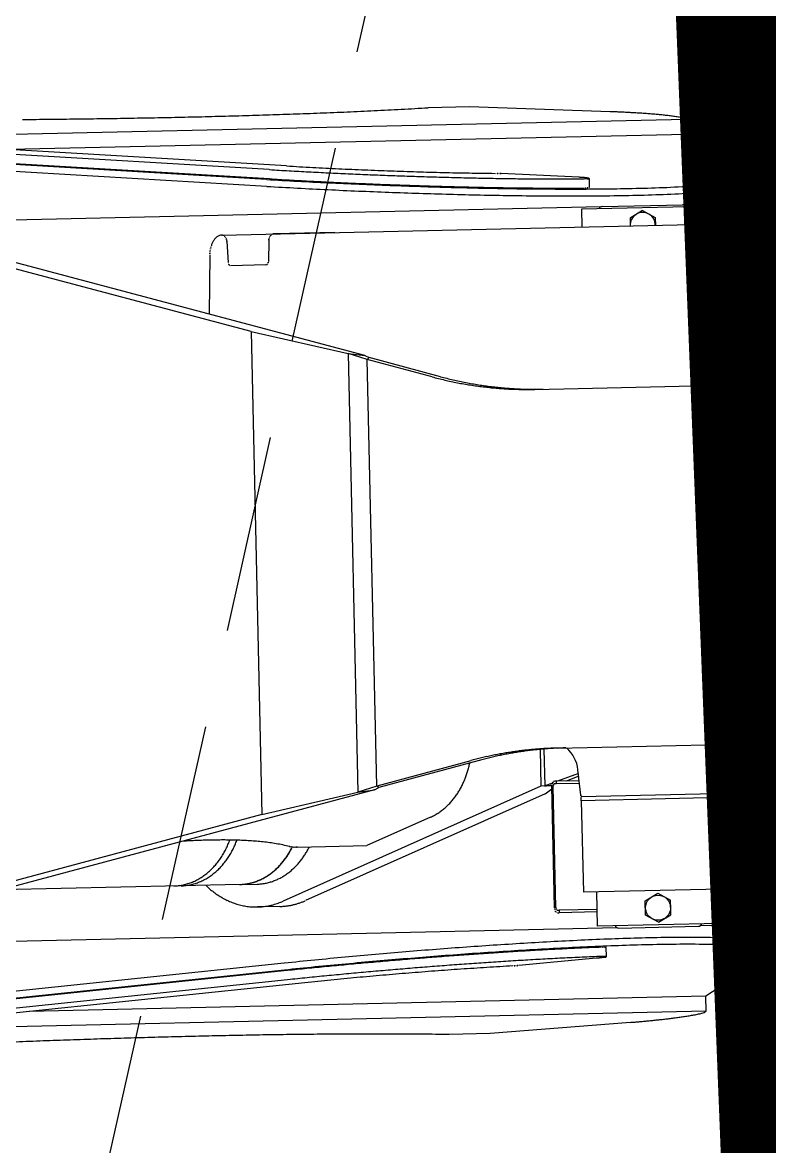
# Model space of a CAD drawing. Header units: metres. Extents: x 668617 to 675126, y 2286318 to 2293677.
# Drawn here: x 669897.825 to 669898.77, y 2287287.607 to 2287289.029 of the extents above; entities that cross this region are included whole.
import ezdxf

# ---------------------------------------------------------------- set-up
doc = ezdxf.new("R2010")
doc.units = ezdxf.units.M
doc.header["$MEASUREMENT"] = 0
doc.linetypes.add('DASHED2', pattern=[0.375, 0.25, -0.125])
doc.linetypes.add('HIDDEN', pattern=[0.375, 0.25, -0.125])
for name, color, linetype in [('0_LINEA_INDICADOR_SEÑAL', 253, 'Continuous'), ('0_PREDIO_OBRA', 1, 'Continuous'), ('0_VEH_CONSTRUCCION', 250, 'Continuous')]:
    doc.layers.add(name, color=color, linetype=linetype)

# ---------------------------------------------------------------- blocks, each defined once
blk = doc.blocks.new('excavadora planta')
at = {"color": 0}
for p, q in [((-4.67855, 0.6102), (-4.71481, 0.6102)), ((-4.55523, 0.60311), (-4.67855, 0.6102)), ((-4.48847, 0.59482), (-5.19687, 0.59482)), ((-4.48847, 0.59482), (-4.48932, 0.59535)), ((-4.48847, 0.59482), (-4.48847, 0.5817)), ((-4.85568, 0.55893), (-5.19214, 0.58642)), ((-4.84045, 0.56186), (-5.15746, 0.58776)), ((-4.85822, 0.55037), (-5.20245, 0.57849)), ((-4.85568, 0.55085), (-5.19214, 0.57834)), ((-4.48847, 0.5817), (-5.08331, 0.5817)), ((-4.43399, 0.54792), (-4.48847, 0.5817)), ((-4.85822, 0.54431), (-5.20245, 0.57244)), ((-4.58406, 0.54615), (-4.65218, 0.55095)), ((-4.57495, 0.54489), (-4.57495, 0.53682)), ((-4.43154, 0.54504), (-4.43154, 0.53898)), ((-4.43757, 0.50242), (-4.43757, 0.53509)), ((-4.56506, 0.51977), (-5.19467, 0.51977)), ((-4.58226, 0.518), (-4.58226, 0.50242)), ((-4.47514, 0.518), (-4.58226, 0.518)), ((-4.56389, 0.52001), (-4.49351, 0.52001)), ((-4.5287, 0.51569), (-4.53976, 0.50931)), ((-4.5287, 0.51569), (-4.51765, 0.50931)), ((-4.45623, 0.51977), (-4.49234, 0.51977)), ((-4.47514, 0.518), (-4.47514, 0.50242)), ((-4.45623, 0.50242), (-4.45623, 0.51977)), ((-4.53976, 0.50931), (-4.53976, 0.50242)), ((-4.51765, 0.50931), (-4.51765, 0.50242)), ((-4.8986, 0.50242), (-3.73747, 0.50242)), ((-4.89441, 0.49671), (-4.89364, 0.47815)), ((-4.85755, 0.49671), (-4.85832, 0.47815)), ((-4.79924, 0.50242), (-4.85277, 0.50242)), ((-4.87481, 0.417), (-5.13395, 0.49208)), ((-4.77551, 0.3939), (-5.11438, 0.49208)), ((-4.90959, 0.48528), (-4.91125, 0.43323)), ((-4.89259, 0.47581), (-4.89237, 0.47564)), ((-4.86071, 0.47529), (-4.89125, 0.47529)), ((-4.87481, 0.417), (-4.87481, -0.00739)), ((-4.87481, 0.417), (-4.79005, 0.39599)), ((-4.79005, 0.39599), (-4.77551, 0.3939)), ((-4.77333, 0.39027), (-4.79005, 0.39599)), ((-4.79005, 0.39598), (-4.79005, 0.0103)), ((-4.77551, 0.3939), (-4.77152, 0.39189)), ((-4.77333, 0.39027), (-4.77152, 0.39189)), ((-4.7167, 0.37372), (-4.77333, 0.39027)), ((-4.77333, 0.01543), (-4.77333, 0.39027)), ((-4.70936, 0.37372), (-4.77152, 0.39189)), ((-4.62665, 0.36074), (-3.31363, 0.36074)), ((-4.62922, 0.0444), (-4.62922, 0.01206)), ((-4.62578, 0.04463), (-4.62578, 0.01222)), ((-4.61388, 0.04522), (-3.31363, 0.04522)), ((-4.43757, 0.04522), (-4.43757, 0.01613)), ((-4.6904, 0.03587), (-4.77333, 0.01543)), ((-4.68306, 0.03587), (-4.77152, 0.01407)), ((-4.59608, 0.02257), (-4.61457, 0.01613)), ((-4.59585, 0.02), (-4.60697, 0.01613)), ((-4.5944, 0.00342), (-4.59636, 0.02574)), ((-4.46105, 0.02574), (-4.46299, 0.00357)), ((-4.77551, 0.01206), (-5.1806, -0.08678)), ((-4.87481, -0.00739), (-4.79005, 0.0103)), ((-4.62922, 0.01206), (-4.85787, -0.0838)), ((-4.77333, 0.01543), (-4.79005, 0.0103)), ((-4.79005, 0.0103), (-4.77551, 0.01206)), ((-4.77551, 0.01206), (-4.77152, 0.01407)), ((-4.77152, 0.01407), (-4.77333, 0.01543)), ((-4.61961, 0.01206), (-4.62922, 0.01206)), ((-4.619, 0.01458), (-4.62578, 0.01222)), ((-4.62578, 0.01191), (-4.61948, 0.01305)), ((-4.62501, 0.01205), (-4.62578, 0.01222)), ((-4.61961, -0.09491), (-4.61961, 0.01151)), ((-4.6184, -0.09491), (-4.6184, 0.01151)), ((-4.61576, 0.01613), (-4.61718, 0.01613)), ((-4.61576, 0.01382), (-4.61718, 0.01382)), ((-4.61577, 0.01613), (-4.61577, 0.01372)), ((-4.59551, 0.01613), (-4.61576, 0.01613)), ((-4.59531, 0.01382), (-4.61576, 0.01382)), ((-4.18372, 0.01382), (-4.46209, 0.01382)), ((-4.1822, 0.01613), (-4.46189, 0.01613)), ((-4.6256, 0.00537), (-4.8383, -0.0838)), ((-4.6256, 0.00537), (-4.61961, 0.00944)), ((-4.46339, 0.00201), (-4.59402, 0.00201)), ((-4.59402, -0.00151), (-4.59402, 0.00201)), ((-4.46339, -0.00151), (-4.46339, 0.00201)), ((-4.87481, -0.00739), (-5.20017, -0.08678)), ((-4.44601, -0.00151), (-4.59402, -0.00151)), ((-4.59402, -0.00151), (-4.59402, -0.08189)), ((-4.44601, -0.00151), (-4.44601, -0.08189)), ((-4.19157, -0.00666), (-4.44601, -0.00666)), ((-4.72682, -0.01297), (-4.78343, -0.03671)), ((-4.84387, -0.03671), (-4.7834, -0.03671)), ((-4.89549, -0.06833), (-5.10499, -0.06833)), ((-4.89597, -0.06833), (-4.88052, -0.06833)), ((-4.44601, -0.07674), (-4.19157, -0.07674)), ((-4.86095, -0.08843), (-4.88052, -0.08843)), ((-4.44601, -0.08189), (-4.59402, -0.08189)), ((-4.58226, -0.11204), (-4.58226, -0.08189)), ((-4.53976, -0.09059), (-4.5287, -0.0842)), ((-4.5287, -0.0842), (-4.51765, -0.09059)), ((-4.47514, -0.11204), (-4.47514, -0.08189)), ((-4.45623, -0.08189), (-4.45623, -0.09722)), ((-4.61764, -0.09705), (-4.61748, -0.09715)), ((-4.61718, -0.09722), (-4.61576, -0.09722)), ((-4.61576, -0.09722), (-4.61576, -0.09953)), ((-4.58226, -0.09722), (-4.61576, -0.09722)), ((-4.53976, -0.10335), (-4.53976, -0.09059)), ((-4.51765, -0.10335), (-4.51765, -0.09059)), ((-4.1837, -0.09722), (-4.47514, -0.09722)), ((-4.61718, -0.09953), (-4.61576, -0.09953)), ((-4.58226, -0.09953), (-4.61576, -0.09953)), ((-4.5287, -0.10973), (-4.53976, -0.10335)), ((-4.5287, -0.10973), (-4.51765, -0.10335)), ((-4.1822, -0.09953), (-4.47514, -0.09953)), ((-4.45623, -0.09953), (-4.45623, -0.11381)), ((-4.43757, -0.09953), (-4.43757, -0.12914)), ((-4.56506, -0.11381), (-5.19467, -0.11381)), ((-4.47514, -0.11204), (-4.58226, -0.11204)), ((-4.56389, -0.11405), (-4.49351, -0.11405)), ((-4.45623, -0.11381), (-4.49234, -0.11381)), ((-4.57495, -0.13894), (-4.57495, -0.13086)), ((-4.85822, -0.13835), (-5.20245, -0.16648)), ((-4.85822, -0.14441), (-5.20245, -0.17253)), ((-4.85568, -0.1449), (-5.19214, -0.17239)), ((-4.58406, -0.14019), (-4.65218, -0.145)), ((-4.43399, -0.14197), (-4.48847, -0.17574)), ((-4.85568, -0.15297), (-5.19214, -0.18046)), ((-4.84045, -0.1559), (-5.15746, -0.1818)), ((-4.48847, -0.17574), (-5.08331, -0.17574)), ((-4.48847, -0.18886), (-4.48847, -0.17574)), ((-4.48847, -0.18886), (-5.19687, -0.18886)), ((-4.55523, -0.19716), (-4.67855, -0.20424)), ((-4.48847, -0.18886), (-4.48932, -0.18939)), ((-4.67855, -0.20424), (-4.71481, -0.20424))]:
    blk.add_line(p, q, dxfattribs=at)
blk.add_circle((-4.5287, -0.09697), 0.01105, dxfattribs=at)
for centre, radius, start, end in [((-4.90813, 11.97443), 11.36774, 269.176359, 269.296222), ((-4.91451, 11.45263), 10.84589, 269.296054, 269.421646), ((-4.91972, 10.93494), 10.32818, 269.421552, 269.553561), ((-4.9238, 10.40675), 9.79997, 269.553342, 269.692457), ((-4.92671, 9.87143), 9.26464, 269.69267, 269.839805), ((-4.92815, 9.33952), 8.73273, 269.839553, 269.995627), ((-4.92816, 8.80776), 8.20098, 269.995355, 270.161512), ((-4.92665, 8.27645), 7.66966, 270.161453, 270.33907), ((-4.92351, 7.74773), 7.14094, 270.339006, 270.529915), ((-4.91859, 7.22259), 6.61577, 270.529349, 270.735385), ((-4.91185, 6.69324), 6.08638, 270.735859, 270.959771), ((-4.90298, 6.16785), 5.56092, 270.95913, 271.20413), ((-4.89218, 5.65396), 5.04691, 271.20405, 271.47403), ((-4.87907, 5.14666), 4.53944, 271.47335, 271.77358), ((-4.86354, 4.64602), 4.03856, 271.77324, 272.1106), ((-4.60682, -0.29451), 0.89911, 86.4453, 86.71116), ((-4.60719, -0.30074), 0.90534, 86.18394, 86.44681), ((-4.60683, -0.29494), 0.89953, 85.91796, 86.18221), ((-4.60545, -0.27573), 0.88028, 85.64856, 85.91876), ((-4.60307, -0.24496), 0.84941, 85.37029, 85.65058), ((-4.59962, -0.20198), 0.8063, 85.0725, 85.36815), ((-4.5949, -0.14753), 0.75164, 84.75707, 85.07472), ((-4.58895, -0.08248), 0.68632, 84.40714, 84.75573), ((-4.58162, -0.00807), 0.61155, 84.01986, 84.41061), ((-4.57307, 0.07365), 0.52938, 83.56844, 84.01856), ((-4.56313, 0.16151), 0.44097, 83.03281, 83.57323), ((-4.55193, 0.25301), 0.34878, 82.35227, 83.03569), ((-4.53948, 0.34542), 0.25554, 81.42881, 82.36204), ((-4.52591, 0.43493), 0.165, 80.0085, 81.45531), ((-4.51144, 0.5162), 0.08246, 77.2204, 80.11666), ((-4.49619, 0.58101), 0.01588, 64.10509, 79.1472), ((-4.48061, 5.15008), 4.60645, 265.33096, 265.54616), ((-4.53475, 4.30387), 3.75448, 265.33068, 265.50555), ((-4.46902, 5.29879), 4.75561, 265.54605, 265.75437), ((-4.52697, 4.403), 3.85391, 265.50574, 265.67603), ((-4.4609, 5.40868), 4.86579, 265.75485, 265.95836), ((-4.52064, 4.48623), 3.93739, 265.67551, 265.84212), ((-4.51593, 4.55104), 4.00237, 265.84213, 266.00599), ((-4.45596, 5.47798), 4.93528, 265.95785, 266.15861), ((-4.5133, 4.58966), 4.04108, 266.00696, 266.16922), ((-4.45389, 5.5092), 4.96656, 266.15885, 266.35847), ((-4.51198, 4.60771), 4.05918, 266.16772, 266.32929), ((-4.51228, 4.60373), 4.05518, 266.32987, 266.4919), ((-4.51382, 4.57877), 4.03018, 266.49202, 266.65497), ((-4.51643, 4.53413), 3.98546, 266.65499, 266.81977), ((-4.52005, 4.46874), 3.91997, 266.81957, 266.98711), ((-4.5247, 4.37973), 3.83084, 266.9866, 267.15803), ((-4.53015, 4.27034), 3.72132, 267.15829, 267.33476), ((-4.53621, 4.13986), 3.59069, 267.33456, 267.51745), ((-4.46852, 5.32155), 4.78708, 265.33212, 265.65572), ((-4.46851, 5.316), 4.78758, 265.33255, 265.65317), ((-4.48065, 5.14201), 4.60645, 265.33145, 265.54666), ((-4.46902, 5.29072), 4.75561, 265.54605, 265.75437), ((-4.45323, 5.52217), 4.98828, 265.65509, 265.96587), ((-4.4609, 5.4006), 4.86579, 265.75485, 265.95836), ((-4.44556, 5.63087), 5.09724, 265.96588, 266.27), ((-4.45596, 5.46991), 4.93528, 265.95785, 266.15861), ((-4.45389, 5.50112), 4.96656, 266.15885, 266.35847), ((-4.44476, 5.64199), 5.1084, 266.26918, 266.57262), ((-4.45449, 5.49929), 4.95663, 266.35821, 266.55828), ((-4.45449, 5.49122), 4.95663, 266.35821, 266.55828), ((-4.45752, 5.44892), 4.90618, 266.55819, 266.76033), ((-4.45752, 5.44085), 4.90618, 266.55819, 266.76033), ((-4.46278, 5.35625), 4.81335, 266.7606, 266.96664), ((-4.46963, 5.22619), 4.68312, 266.96608, 267.17785), ((-4.47783, 5.06002), 4.51674, 267.17789, 267.39745), ((-4.54253, 3.99328), 3.44397, 267.51696, 267.70764), ((-4.48699, 4.85757), 4.31408, 267.39699, 267.62686), ((-4.54919, 3.82704), 3.2776, 267.70775, 267.90829), ((-4.55576, 3.64722), 3.09766, 267.90816, 268.12016), ((-4.49692, 4.61805), 4.07436, 267.6269, 267.87029), ((-5.20738, -15.65939), 16.21995, 88.055686, 88.056832), ((-5.25981, -15.77999), 16.34232, 87.885176, 87.886322), ((-5.31224, -15.88551), 16.44978, 87.715112, 87.716258), ((-5.34959, -15.96842), 16.53415, 87.596088, 87.597234), ((-5.40202, -16.03626), 16.6042, 87.424024, 87.42517), ((-5.43936, -16.06642), 16.63605, 87.299042, 87.300188), ((-5.48425, -16.08905), 16.66082, 87.147376, 87.148522), ((-5.51406, -16.08153), 16.65482, 87.042509, 87.043655), ((-5.55895, -16.05894), 16.63464, 86.882952, 86.884098), ((-5.5963, -16.02127), 16.59911, 86.746006, 86.747152), ((-5.61858, -15.961), 16.54022, 86.655961, 86.657107), ((-5.66346, -15.87812), 16.46017, 86.482002, 86.483148), ((-5.58902, -14.27668), 14.8572, 86.38823, 86.389606), ((-5.72307, -15.72744), 16.31358, 86.238172, 86.239318), ((-5.75289, -15.72746), 16.31558, 86.132539, 86.133684), ((-5.79025, -15.72748), 16.31817, 86.000533, 86.001679), ((-4.507, 4.34614), 3.80227, 267.86985, 268.13066), ((-4.51687, 4.04359), 3.49955, 268.13058, 268.41385), ((-4.52589, 3.71699), 3.17283, 268.41334, 268.72571), ((-4.53365, 3.36615), 2.8219, 268.72479, 269.07613), ((-5.76626, -15.55261), 16.14211, 85.797077, 85.800056), ((-5.86108, -15.57007), 16.16673, 85.463501, 85.466481), ((-5.96169, -15.59043), 16.19529, 85.111387, 85.114366), ((-6.07389, -15.62528), 16.23995, 84.724458, 84.727437), ((-6.19769, -15.66884), 16.29514, 84.302115, 84.305094), ((-6.35337, -15.7298), 16.37193, 83.778182, 83.781161), ((-4.72132, -14.30731), 14.85261, 89.448091, 89.451299), ((-6.70446, -17.1804), 17.85306, 83.159854, 83.162604), ((-4.52132, -14.03547), 14.58019, 90.220512, 90.223721), ((-6.98307, -17.31867), 18.02541, 82.330109, 82.332859), ((-4.25045, -13.22674), 13.77523, 91.356737, 91.360175), ((-4.58177, 0.5142), 0.03159, 80.33898, 81.86807), ((-4.57716, 0.56097), 0.01635, 271.95705, 274.83635), ((-4.57885, 0.53111), 0.01443, 77.13756, 80.50242), ((-4.57588, 0.54722), 0.00255, 272.10883, 290.49856), ((-4.57563, 0.54441), 0.000777, 33.78803, 90.54023), ((-4.44845, 0.55321), 0.0154, 253.24571, 339.90632), ((-4.45333, 5.51481), 4.98696, 265.65244, 265.96046), ((-4.44557, 5.62447), 5.0969, 265.96024, 266.26162), ((-4.44458, 5.6393), 5.11176, 266.2614, 266.56186), ((-4.44931, 5.55989), 5.03221, 266.56144, 266.86671), ((-4.4497, 5.5594), 5.02565, 266.57254, 266.88102), ((-4.46274, 5.34818), 4.81336, 266.76011, 266.96614), ((-4.45866, 5.38856), 4.86063, 266.86633, 267.18238), ((-4.45926, 5.38306), 4.84906, 266.88045, 267.20016), ((-4.46967, 5.21812), 4.68312, 266.96658, 267.17835), ((-4.47779, 5.05195), 4.51675, 267.17739, 267.39695), ((-4.47158, 5.12529), 4.59704, 267.18191, 267.51605), ((-4.47237, 5.11394), 4.57962, 267.19942, 267.53792), ((-4.48703, 4.8495), 4.31408, 267.39748, 267.62735), ((-4.48747, 4.76215), 4.22751, 267.53768, 267.90437), ((-4.49692, 4.60997), 4.07436, 267.6269, 267.87029), ((-4.507, 4.33807), 3.80227, 267.86985, 268.13066), ((-4.50319, 4.33038), 3.79545, 267.90315, 268.31155), ((-4.51687, 4.03552), 3.49955, 268.13058, 268.41385), ((-4.51784, 3.83017), 3.29502, 268.30991, 268.78019), ((-4.52589, 3.70892), 3.17283, 268.41334, 268.72571), ((-4.53365, 3.35808), 2.8219, 268.72479, 269.07613), ((-4.5295, 3.27715), 2.74188, 268.77765, 269.34281), ((-4.72943, -14.14986), 14.68717, 89.411536, 89.412453), ((-4.6915, -15.67596), 16.21289, 89.600042, 89.600959), ((-4.61588, -15.57234), 16.10892, 89.865517, 89.866433), ((-4.54968, -15.46872), 16.00527, 90.100711, 90.101628), ((-4.47406, -15.32741), 15.86428, 90.373796, 90.374713), ((-4.37961, -15.14842), 15.6862, 90.722153, 90.723069), ((-4.29457, -14.92233), 15.46145, 91.04688, 91.047797), ((-4.18128, -14.65855), 15.20025, 91.491097, 91.492014), ((-4.07742, -14.31941), 14.86435, 91.92442, 91.925337), ((-3.90761, -14.59259), 15.14393, 92.530895, 92.531812), ((-3.88287, -11.81545), 12.37146, 93.21217, 93.213316), ((-3.48321, -14.45126), 15.02763, 94.169605, 94.170522), ((-3.43775, -11.36323), 11.95413, 95.462019, 95.463165), ((-2.98533, -11.4461), 12.08779, 97.558662, 97.559808), ((-2.21639, -10.99388), 11.76937, 101.561192, 101.562338), ((-4.57518, 0.53697), 0.000273, 276.59526, 325.38482), ((-4.53608, 2.68622), 2.15091, 269.3377, 270.05825), ((-4.53515, 2.07972), 1.54441, 270.04652, 271.04965), ((-4.52373, 1.48796), 0.95254, 271.01492, 272.6414), ((-4.49776, 0.95436), 0.41831, 272.45656, 276.15869), ((-4.45612, 0.5789), 0.04689, 269.47568, 301.6119), ((-4.48644, 4.78133), 4.25276, 267.51526, 267.87645), ((-4.50204, 4.35859), 3.82974, 267.87528, 268.27635), ((-4.51665, 3.87086), 3.34179, 268.27527, 268.73478), ((-4.52857, 3.32565), 2.79644, 268.73229, 269.28141), ((-4.53569, 2.74343), 2.21418, 269.27654, 269.96982), ((-4.53572, 2.1427), 1.61345, 269.95996, 270.91152), ((-4.52581, 1.55291), 1.02358, 270.88204, 272.38156), ((-4.50223, 1.01363), 0.48378, 272.24485, 275.41791), ((-4.56389, 0.51699), 0.00301, 89.99971, 160.51517), ((-4.5287, 0.50292), 0.01105, 357.39447, 182.60553), ((-4.49351, 0.51699), 0.00301, 19.50957, 90.00031), ((-4.88761, 0.48619), 0.02174, 156.5302, 160.16039), ((-4.88947, 0.487), 0.01971, 152.49115, 156.53032), ((-4.89136, 0.48798), 0.01759, 147.99283, 152.50968), ((-4.89317, 0.48912), 0.01545, 142.87346, 147.99279), ((-4.89483, 0.49038), 0.01337, 137.02119, 142.88929), ((-4.89625, 0.49171), 0.01142, 130.09223, 137.03939), ((-4.89736, 0.49303), 0.00969, 121.94985, 130.09937), ((-4.8981, 0.49422), 0.00829, 112.49401, 121.95779), ((-4.89848, 0.49513), 0.0073, 101.71705, 112.47913), ((-4.89859, 0.49564), 0.00678, 90.0242, 101.66699), ((-4.89919, 0.49862), 0.0038, 83.22271, 90.77888), ((-4.89919, 0.49855), 0.00387, 75.44562, 83.23027), ((-4.89923, 0.49841), 0.00402, 67.74405, 75.41653), ((-4.89931, 0.49821), 0.00423, 60.80432, 67.75217), ((-4.89944, 0.49798), 0.0045, 54.25925, 60.79836), ((-4.89962, 0.49773), 0.0048, 48.15398, 54.27401), ((-4.89985, 0.49748), 0.00514, 42.42706, 48.14422), ((-4.90011, 0.49724), 0.0055, 37.06933, 42.4168), ((-4.9004, 0.49702), 0.00586, 32.07671, 37.0964), ((-4.90069, 0.49684), 0.0062, 27.3245, 32.06081), ((-4.90098, 0.49668), 0.00653, 22.84745, 27.34505), ((-4.90126, 0.49657), 0.00683, 18.54353, 22.84457), ((-4.9015, 0.49649), 0.00709, 14.39164, 18.53573), ((-4.9017, 0.49643), 0.0073, 10.36862, 14.39289), ((9.19005, 2.57836), 14.23742, 188.403097, 188.40516), ((-4.90196, 0.49639), 0.00756, 2.40269, 6.43705), ((-4.85, 0.49639), 0.00756, 173.68775, 177.62702), ((-4.85009, 0.4964), 0.00746, 169.65155, 173.68842), ((-4.85025, 0.49643), 0.0073, 165.50222, 169.65616), ((-4.85047, 0.49649), 0.00708, 161.21268, 165.50432), ((-4.85072, 0.49658), 0.00681, 156.76776, 161.21817), ((-4.851, 0.4967), 0.0065, 152.14942, 156.77967), ((-4.8513, 0.49685), 0.00617, 147.30822, 152.13823), ((-4.8516, 0.49705), 0.00581, 142.27458, 147.32106), ((-4.85188, 0.49726), 0.00546, 136.98678, 142.26188), ((-4.85213, 0.4975), 0.00511, 131.48816, 136.99597), ((-4.85234, 0.49774), 0.00479, 125.37438, 131.49097), ((-4.85252, 0.49799), 0.00448, 118.8639, 125.37004), ((-4.85265, 0.49822), 0.00422, 112.00848, 118.87711), ((-4.85272, 0.49841), 0.00402, 104.81827, 111.98638), ((-4.85276, 0.49854), 0.00388, 97.46287, 104.83064), ((-4.85277, 0.49861), 0.00381, 89.9898, 97.42899), ((-4.88014, 0.48434), 0.02946, 175.3419, 178.08074), ((-4.88071, 0.48439), 0.02889, 172.55807, 175.34411), ((-4.88159, 0.48451), 0.028, 169.71267, 172.55898), ((-4.88276, 0.48472), 0.02682, 166.74501, 169.71689), ((-4.88419, 0.48506), 0.02535, 163.5481, 166.74935), ((-4.88583, 0.48555), 0.02363, 160.15787, 163.55343), ((8.36275, 1.50295), 13.29594, 184.42055, 184.421696), ((8.64163, 2.51255), 13.68732, 188.548912, 188.550057), ((8.7698, 3.58997), 14.01337, 192.832374, 192.83352), ((11.24366, 5.48886), 16.89745, 197.252573, 197.253489), ((14.9648, 8.35241), 21.36283, 201.632163, 201.632851), ((14.2992, 9.85944), 21.36321, 206.052479, 206.053166), ((22.65207, 16.86798), 32.0534, 210.7556, 210.756058), ((21.16379, 19.16635), 32.06674, 215.650937, 215.651395), ((43.56564, 42.49104), 64.13644, 220.9261397, 220.9263689), ((39.23244, 47.01264), 64.1303, 226.5236033, 226.5238325), ((-39.71002, -59.70191), 69.52414, 59.9468617, 59.9470909), ((-18.00519, -30.9133), 34.01778, 67.326203, 67.326662), ((-10.6319, -20.9529), 22.18377, 75.003458, 75.004145), ((-6.93571, -15.6524), 16.25675, 82.77569, 82.776607), ((-4.84414, -14.10748), 14.58285, 90.184605, 90.185522), ((-3.86202, -14.92705), 15.43468, 93.708939, 93.709856), ((-2.45625, -11.74857), 12.45807, 101.125829, 101.126975), ((-1.5504, -9.4537), 10.46619, 108.434261, 108.435636), ((-0.58929, -8.57437), 10.00689, 115.26168, 115.263055), ((0.20223, -7.78295), 9.6864, 121.504601, 121.505976), ((1.18214, -7.41856), 9.94087, 127.426657, 127.428032), ((2.09925, -6.96622), 10.18853, 133.076016, 133.077391), ((1.82668, -5.44533), 8.93099, 138.468905, 138.470509), ((2.48357, -4.90682), 9.10441, 143.752645, 143.754249), ((3.04355, -4.33062), 9.24962, 148.686604, 148.688209), ((3.51739, -3.70595), 9.36233, 153.463612, 153.465216), ((3.89431, -3.04898), 9.43638, 158.058191, 158.059795), ((4.16356, -2.38123), 9.46403, 162.419654, 162.421258), ((5.88083, -2.05978), 11.0349, 166.706512, 166.707887), ((5.96253, -1.26821), 10.96084, 170.833829, 170.835204), ((5.95628, -0.50176), 10.8589, 174.822884, 174.824259), ((-4.62418, 0.69031), 0.32983, 253.71139, 254.7026), ((-4.62462, 0.68869), 0.32815, 254.70169, 255.69794), ((-4.61685, 0.6903), 0.32982, 253.71098, 254.70219), ((-4.62502, 0.68716), 0.32657, 255.6989, 256.69996), ((-4.61728, 0.6887), 0.32816, 254.70207, 255.69833), ((-4.62534, 0.68578), 0.32515, 256.69973, 257.70515), ((-4.61768, 0.68716), 0.32657, 255.6989, 256.69996), ((-4.62562, 0.68448), 0.32383, 257.70471, 258.71426), ((-4.618, 0.68578), 0.32515, 256.69973, 257.70515), ((-4.62586, 0.68326), 0.32258, 258.7138, 259.72724), ((-4.61828, 0.68448), 0.32383, 257.70471, 258.71426), ((-4.62608, 0.68212), 0.32141, 259.72853, 260.74564), ((-4.61852, 0.68326), 0.32257, 258.71351, 259.72695), ((-4.61874, 0.68212), 0.32141, 259.72853, 260.74564), ((-4.62624, 0.68112), 0.3204, 260.74518, 261.76549), ((-4.62636, 0.68026), 0.31953, 261.76529, 262.78836), ((-4.6189, 0.68112), 0.3204, 260.74518, 261.76549), ((-4.62647, 0.67942), 0.31869, 262.78937, 263.81519), ((-4.61902, 0.68027), 0.31954, 261.7655, 262.78856), ((-4.62654, 0.67877), 0.31804, 263.81432, 264.8422), ((-4.61913, 0.67941), 0.31868, 262.78919, 263.81501), ((-4.62659, 0.67821), 0.31747, 264.8423, 265.87201), ((-4.6192, 0.67878), 0.31805, 263.81447, 264.84235), ((-4.62663, 0.67771), 0.31698, 265.87194, 266.90326), ((-4.61925, 0.67821), 0.31747, 264.8423, 265.87201), ((-4.62664, 0.67744), 0.3167, 266.90228, 267.93452), ((-4.61929, 0.67771), 0.31698, 265.87194, 266.90326), ((-4.62665, 0.6772), 0.31646, 267.93563, 268.97245), ((-4.6193, 0.67744), 0.3167, 266.90228, 267.93452), ((-4.62666, 0.67709), 0.31636, 268.97323, 270.00593), ((-4.61931, 0.67719), 0.31645, 267.93559, 268.97241), ((-4.61932, 0.67709), 0.31636, 268.97323, 270.00593), ((-4.6131, -0.2773), 0.32257, 100.40347, 101.25694), ((-4.61326, -0.27637), 0.32163, 99.54958, 100.40535), ((-4.60576, -0.2773), 0.32257, 100.40347, 101.25694), ((-4.61341, -0.27553), 0.32077, 98.69048, 99.54831), ((-4.60592, -0.27637), 0.32163, 99.54958, 100.40535), ((-4.61353, -0.27477), 0.32001, 97.82949, 98.68915), ((-4.60607, -0.27553), 0.32077, 98.69048, 99.54831), ((-4.61362, -0.274), 0.31923, 96.9701, 97.83159), ((-4.60619, -0.27477), 0.32001, 97.82949, 98.68915), ((-4.6137, -0.27338), 0.31861, 96.10259, 96.97005), ((-4.60628, -0.274), 0.31923, 96.9701, 97.83159), ((-4.61377, -0.27278), 0.31801, 95.23242, 96.10147), ((-4.60636, -0.27338), 0.31861, 96.10259, 96.97005), ((-4.61381, -0.27234), 0.31755, 94.36215, 95.23235), ((-4.60643, -0.27277), 0.318, 95.23259, 96.10165), ((-4.61384, -0.2719), 0.31712, 93.49085, 94.3622), ((-4.60647, -0.27234), 0.31756, 94.362, 95.2322), ((-4.61385, -0.27162), 0.31684, 92.62063, 93.49267), ((-4.6065, -0.2719), 0.31712, 93.49085, 94.3622), ((-4.61387, -0.27135), 0.31657, 91.74559, 92.61831), ((-4.60651, -0.27162), 0.31684, 92.62063, 93.49267), ((-4.61388, -0.27116), 0.31638, 90.87285, 91.74603), ((-4.60654, -0.27135), 0.31657, 91.74559, 92.61831), ((-4.61387, -0.27112), 0.31634, 90.0005, 90.87368), ((-4.60654, -0.27115), 0.31637, 90.87289, 91.74607), ((-4.60653, -0.27113), 0.31635, 90.00048, 90.87367), ((-4.62639, 0.02311), 0.03015, 5.00015, 47.15777), ((-4.43102, 0.02311), 0.03015, 132.84223, 174.9999), ((-4.77065, 0.05167), 0.08135, 341.918, 344.60413), ((-4.77224, 0.05211), 0.083, 344.604, 347.23674), ((-4.61238, -0.28061), 0.32596, 102.95674, 103.80196), ((-4.61265, -0.27942), 0.32474, 102.10841, 102.95661), ((-4.60504, -0.28061), 0.32596, 102.95674, 103.80196), ((-4.61289, -0.27832), 0.32362, 101.25728, 102.10823), ((-4.60531, -0.27942), 0.32474, 102.10841, 102.95661), ((-4.60555, -0.27832), 0.32362, 101.25728, 102.10823), ((-4.76692, 0.05035), 0.07739, 336.347, 339.17039), ((-4.76886, 0.05109), 0.07947, 339.16971, 341.91932), ((-4.7605, 0.04711), 0.0702, 327.32409, 330.43689), ((-4.76269, 0.04836), 0.07272, 330.43545, 333.4401), ((-4.76485, 0.04944), 0.07513, 333.44038, 336.34879), ((6.53885, -0.35089), 11.16435, 178.137444, 178.139278), ((6.62365, -0.82156), 11.27411, 175.758268, 175.760101), ((5.387, -1.15981), 10.07499, 173.316952, 173.319015), ((5.31587, -1.60325), 10.06596, 170.759967, 170.76203), ((5.17359, -2.0467), 10.00733, 168.120187, 168.12225), ((4.94758, -2.50272), 9.89232, 165.262812, 165.264874), ((4.62948, -2.95456), 9.71344, 162.204431, 162.206494), ((4.22766, -3.39385), 9.48055, 158.930574, 158.932637), ((3.73374, -3.82897), 9.19462, 155.289428, 155.29149), ((3.06065, -4.2281), 8.77368, 151.078096, 151.080388), ((2.57851, -4.83824), 8.68071, 146.005272, 146.007564), ((1.90421, -5.48609), 8.53299, 139.853128, 139.85542), ((6.59188, -0.59116), 11.22647, 176.921054, 176.921971), ((6.63899, -1.07142), 11.30938, 174.502649, 174.503566), ((6.61075, -1.57052), 11.34009, 171.977138, 171.978054), ((1.62435, -6.80889), 9.24902, 132.448871, 132.450934), ((4.27452, -1.65325), 9.04747, 169.391499, 169.392645), ((4.09369, -2.05249), 8.95336, 166.665016, 166.666162), ((3.85257, -2.46682), 8.82623, 163.684429, 163.685575), ((3.52857, -2.87361), 8.64297, 160.490111, 160.491257), ((3.1292, -3.25781), 8.40946, 157.110978, 157.112124), ((-4.61697, 0.01433), 0.00185, 117.94368, 128.34855), ((4.44436, -4.55579), 10.149, 153.244219, 153.245135), ((3.74733, -5.00783), 9.75651, 149.026297, 149.027214), ((2.93726, -5.4222), 9.3073, 144.266362, 144.267279), ((1.72024, -5.64628), 8.49728, 138.235066, 138.236212), ((-4.61713, 0.01465), 0.00149, 104.87076, 117.94681), ((0.75571, -6.27168), 8.26911, 130.527091, 130.528237), ((0.52599, -8.57769), 10.0134, 120.907833, 120.908749), ((-4.61718, 0.01482), 0.0013, 90.07791, 104.80051), ((-1.36737, -9.10517), 9.6808, 109.615861, 109.616778), ((-3.13512, -12.48391), 12.5853, 96.762944, 96.763631), ((-4.75216, 0.04067), 0.05964, 313.57124, 317.23053), ((-4.75409, 0.04246), 0.06227, 317.23113, 320.7385), ((-4.75615, 0.04415), 0.06493, 320.7341, 324.08658), ((-4.7583, 0.0457), 0.06758, 324.08809, 327.32439), ((-4.58941, 0.00402), 0.00502, 186.87503, 203.5785), ((-4.46799, 0.00402), 0.00502, 336.42171, 355.00026), ((-4.7464, 0.0333), 0.05025, 297.28301, 301.62689), ((-4.74749, 0.03508), 0.05234, 301.62642, 305.77143), ((-4.74883, 0.03694), 0.05463, 305.77141, 309.75307), ((-4.75039, 0.03882), 0.05707, 309.75219, 313.57071), ((-4.74554, 0.03164), 0.04838, 292.77233, 297.28092), ((-4.91886, -0.71844), 0.68969, 91.64446, 92.13101), ((-4.92009, -0.67538), 0.64661, 91.12628, 91.64492), ((-4.92095, -0.63249), 0.60371, 90.57004, 91.12512), ((-4.92135, -0.5902), 0.56141, 89.97526, 90.57159), ((-4.92133, -0.54831), 0.51953, 89.32906, 89.97536), ((-4.92084, -0.50702), 0.47823, 88.62878, 89.33053), ((-4.91987, -0.4665), 0.4377, 87.86227, 88.62842), ((-4.97613, -0.00073), 0.0779, 335.43887, 338.54571), ((-4.91838, -0.42684), 0.39801, 87.02181, 87.8636), ((-4.96963, -0.0008), 0.07773, 335.21863, 338.31838), ((-4.91636, -0.38807), 0.35919, 86.08891, 87.02214), ((-4.97139, -0.00306), 0.07262, 328.89433, 332.2271), ((-4.9738, -0.00179), 0.07535, 332.22568, 335.43793), ((-4.96491, -0.00314), 0.07245, 328.68794, 332.01338), ((-4.96731, -0.00187), 0.07517, 332.01425, 335.2194), ((-4.91377, -0.35033), 0.32136, 85.04732, 86.09124), ((-4.91061, -0.31388), 0.28478, 83.87067, 85.04751), ((-4.90683, -0.2788), 0.24949, 82.53029, 83.87375), ((-4.90242, -0.24526), 0.21566, 80.97857, 82.53332), ((-4.89735, -0.21347), 0.18347, 79.15878, 80.98349), ((-4.89163, -0.1837), 0.15316, 76.97798, 79.16638), ((-4.88525, -0.1562), 0.12492, 74.3059, 76.98745), ((-12.16148, -27.80731), 28.71734, 75.252152, 75.253069), ((-9.94536, -22.24562), 22.78634, 77.080089, 77.081235), ((-4.91331, -0.00279), 0.07271, 329.20178, 332.13677), ((-4.9136, -0.00287), 0.07302, 329.57176, 332.49002), ((-9.28925, -22.2231), 22.62659, 78.685752, 78.686898), ((-8.78387, -22.52464), 22.82986, 80.076908, 80.078054), ((-7.73839, -18.9839), 19.16652, 81.330228, 81.331603), ((-7.39252, -19.15981), 19.29181, 82.423158, 82.424533), ((-7.06548, -19.29804), 19.38873, 83.433677, 83.435052), ((-6.69449, -18.6889), 18.74354, 84.346027, 84.347402), ((-6.44283, -18.85223), 18.88317, 85.153381, 85.154756), ((-6.01532, -16.28812), 16.29345, 85.887956, 85.889561), ((-5.81569, -16.39043), 16.38248, 86.608415, 86.61002), ((-5.64297, -16.48735), 16.46998, 87.226569, 87.228173), ((-5.46487, -16.56812), 16.54303, 87.85464, 87.856244), ((-5.30829, -16.64349), 16.61326, 88.402387, 88.403991), ((-5.14634, -16.70272), 16.66875, 88.962953, 88.964557), ((-5.00591, -16.75656), 16.72063, 89.445811, 89.447415), ((-4.89848, -0.00295), 0.07284, 329.36552, 332.27736), ((-4.96422, -0.00802), 0.06389, 318.02128, 321.80819), ((-4.96654, -0.00619), 0.06685, 321.80696, 325.42225), ((-4.96895, -0.00453), 0.06978, 325.42011, 328.89403), ((-4.95779, -0.00811), 0.06375, 317.84425, 321.62222), ((-4.96009, -0.00629), 0.06669, 321.61884, 325.22497), ((-4.96248, -0.00462), 0.06961, 325.22546, 328.69068), ((-4.90526, -0.00854), 0.06281, 316.34795, 319.74419), ((-4.90524, -0.00876), 0.06277, 316.76288, 320.15569), ((-4.90717, -0.00692), 0.06531, 319.74351, 323.01075), ((-4.90723, -0.00709), 0.06537, 320.15265, 323.4121), ((-4.90918, -0.00541), 0.06782, 323.00955, 326.15558), ((-4.90932, -0.00555), 0.06796, 323.41433, 326.54523), ((-4.91123, -0.00403), 0.0703, 326.15602, 329.20283), ((-4.91146, -0.00413), 0.07053, 326.54414, 329.57468), ((-4.89016, -0.00885), 0.06263, 316.58635, 319.97091), ((-4.89214, -0.00719), 0.06522, 319.97044, 323.22233), ((-4.89422, -0.00564), 0.0678, 323.22053, 326.34227), ((-4.89634, -0.00422), 0.07036, 326.34156, 329.36454), ((-4.95686, -0.01616), 0.05288, 300.99255, 305.55315), ((-4.95833, -0.01411), 0.0554, 305.55395, 309.90309), ((-4.96007, -0.01203), 0.05811, 309.90212, 314.05676), ((-4.95194, -0.01418), 0.05531, 305.41023, 309.74608), ((-4.96205, -0.00998), 0.06096, 314.05639, 318.02223), ((-4.95366, -0.01211), 0.05801, 309.74511, 313.88829), ((-4.95562, -0.01007), 0.06084, 313.88737, 317.84314), ((-4.89916, -0.01553), 0.05351, 301.36186, 305.32427), ((-4.89886, -0.01597), 0.05312, 301.73206, 305.71555), ((-4.9004, -0.01378), 0.05565, 305.32242, 309.14117), ((-4.90016, -0.01416), 0.05535, 305.71522, 309.54772), ((-4.90184, -0.01201), 0.05794, 309.14206, 312.81647), ((-4.90167, -0.01233), 0.05772, 309.54551, 313.22725), ((-4.90347, -0.01024), 0.06034, 312.81507, 316.34765), ((-4.90337, -0.01051), 0.06021, 313.22962, 316.7638), ((-4.88385, -0.01603), 0.05304, 301.60003, 305.57023), ((-4.88513, -0.01423), 0.05526, 305.57086, 309.39167), ((-4.88663, -0.0124), 0.05761, 309.3895, 313.0607), ((-4.88832, -0.0106), 0.06008, 313.06236, 316.58737), ((-4.95363, -0.02398), 0.04435, 270.00104, 275.43556), ((-4.95367, -0.02354), 0.04479, 275.43953, 280.81312), ((-4.9473, -0.02398), 0.04435, 270.00101, 275.41079), ((-4.95384, -0.02269), 0.04566, 280.8148, 286.09424), ((-4.94734, -0.02355), 0.04478, 275.41413, 280.76367), ((-4.9542, -0.02146), 0.04694, 286.09806, 291.24007), ((-4.94751, -0.0227), 0.04565, 280.76805, 286.02459), ((-4.9548, -0.01992), 0.0486, 291.2406, 296.21218), ((-4.94786, -0.02148), 0.04691, 286.02629, 291.14722), ((-4.95568, -0.01813), 0.05059, 296.21507, 300.99376), ((-4.94845, -0.01995), 0.04856, 291.14767, 296.10024), ((-4.94932, -0.01817), 0.05054, 296.10211, 300.86407), ((-4.87116, -0.01488), 0.07631, 224.47856, 227.95133), ((-4.95049, -0.01622), 0.05281, 300.86424, 305.40995), ((-4.89597, -0.02326), 0.04507, 269.99948, 274.70143), ((-4.89549, -0.024), 0.04433, 270.00054, 274.77076), ((-4.89599, -0.02293), 0.0454, 274.70443, 279.37957), ((-4.89552, -0.02366), 0.04467, 274.77231, 279.51366), ((-4.8961, -0.0223), 0.04604, 279.38307, 283.99865), ((-4.89564, -0.02299), 0.04535, 279.51761, 284.19505), ((-4.89633, -0.02137), 0.047, 283.99872, 288.52541), ((-4.89588, -0.02202), 0.04635, 284.19567, 288.7778), ((-4.89673, -0.02018), 0.04825, 288.52784, 292.94113), ((-4.89631, -0.02079), 0.04765, 288.78051, 293.24169), ((-4.88052, -0.024), 0.04433, 269.99901, 274.74723), ((-4.89733, -0.01878), 0.04977, 292.94205, 297.22361), ((-4.89693, -0.01934), 0.04923, 293.24124, 297.56243), ((-4.88055, -0.02366), 0.04467, 274.75247, 279.47252), ((-4.89813, -0.01721), 0.05154, 297.22226, 301.35948), ((-4.89778, -0.01771), 0.05107, 297.56409, 301.73247), ((-4.88067, -0.023), 0.04534, 279.47344, 284.13026), ((-4.88091, -0.02204), 0.04633, 284.13254, 288.69543), ((-4.88132, -0.02082), 0.04762, 288.69618, 293.13971), ((-4.88194, -0.01937), 0.04919, 293.13946, 297.44439), ((-4.88278, -0.01776), 0.05101, 297.44756, 301.60128), ((-4.87322, -0.01715), 0.07325, 227.95287, 231.57091), ((-4.87503, -0.01944), 0.07033, 231.56986, 235.33797), ((-4.87658, -0.02168), 0.0676, 235.33876, 239.25879), ((-4.87785, -0.02383), 0.06511, 239.25701, 243.32711), ((-4.87885, -0.02581), 0.06288, 243.32972, 247.5437), ((-4.87958, -0.02758), 0.06097, 247.5423, 251.88824), ((-4.88008, -0.02908), 0.0594, 251.89185, 256.35233), ((-4.88036, -0.03024), 0.05819, 256.35172, 260.90384), ((-4.88049, -0.03104), 0.05739, 260.90683, 265.52264), ((-4.88052, -0.03144), 0.05699, 265.52459, 270.17866), ((-4.88053, -0.03142), 0.057, 270.18139, 274.8208), ((-4.88056, -0.03099), 0.05743, 274.82114, 279.40511), ((-4.8807, -0.03018), 0.05826, 279.40906, 283.93392), ((-4.881, -0.02899), 0.05948, 283.93458, 288.37192), ((-4.8815, -0.02749), 0.06107, 288.37232, 292.69855), ((-4.86095, -0.03149), 0.05694, 269.99976, 271.45024), ((-4.86095, -0.03145), 0.05698, 271.44916, 272.89942), ((-4.86096, -0.03136), 0.05706, 272.90491, 274.35379), ((-4.86097, -0.03124), 0.05718, 274.34983, 275.79641), ((-4.86098, -0.03109), 0.05734, 275.79229, 277.23543), ((-4.86101, -0.03088), 0.05755, 277.24252, 278.68131), ((-4.86105, -0.03064), 0.05779, 278.67988, 280.11317), ((-4.86109, -0.03037), 0.05806, 280.11153, 281.53863), ((-4.86116, -0.03005), 0.05839, 281.53536, 282.95513), ((-4.86124, -0.0297), 0.05875, 282.95995, 284.3717), ((-4.86134, -0.02932), 0.05914, 284.37063, 285.77344), ((-4.86145, -0.02891), 0.05957, 285.76966, 287.16285), ((-4.86159, -0.02846), 0.06005, 287.16688, 288.54953), ((-4.86175, -0.02798), 0.06054, 288.54918, 289.89699), ((-4.86194, -0.02748), 0.06108, 289.90124, 291.2392), ((-4.86214, -0.02696), 0.06164, 291.23415, 292.56179), ((6.44464, 0.12629), 11.06647, 181.145334, 181.147167), ((6.42582, 0.57812), 11.06593, 183.488705, 183.490539), ((7.96608, 1.19077), 12.65123, 185.835934, 185.837538), ((7.90691, 1.72872), 12.65866, 188.287804, 188.289408), ((7.82084, 2.2936), 12.66782, 190.87461, 190.876214), ((9.74985, 3.37615), 14.78299, 193.586881, 193.588256), ((9.56782, 4.12315), 14.80153, 196.565831, 196.567206), ((9.31044, 4.92041), 14.80588, 199.81008, 199.811455), ((11.69707, 6.98629), 17.78766, 203.468955, 203.470101), ((15.07914, 10.24542), 22.24866, 207.703847, 207.704764), ((14.12786, 11.91252), 22.26429, 212.647371, 212.648288), ((18.54309, 18.45313), 29.67546, 218.693551, 218.694239), ((7.35492, 0.16877), 11.97623, 181.261558, 181.262475), ((6.42231, 0.61134), 11.06328, 183.661088, 183.662004), ((6.39407, 1.07276), 11.07422, 186.054468, 186.055385), ((6.33757, 1.54361), 11.07786, 188.508624, 188.509541), ((9.88908, 2.75552), 14.78494, 191.118667, 191.119355), ((9.7384, 3.43362), 14.78417, 193.811582, 193.812269), ((9.55004, 4.18708), 14.80153, 196.819984, 196.820672), ((9.28632, 5.00335), 14.81016, 200.140522, 200.141209), ((8.94725, 5.88242), 14.82448, 203.784698, 203.785386), ((15.03291, 10.37893), 22.2687, 208.060852, 208.06131), ((14.01559, 12.07444), 22.25636, 213.151739, 213.152198), ((29.8608, 28.05129), 44.50949, 219.22786, 219.228089), ((28.01453, 35.24833), 48.10566, 227.285422, 227.285651), ((-11.72036, -22.02786), 23.05226, 72.053505, 72.053964), ((-5.13219, -16.0114), 15.92252, 88.146217, 88.146905), ((-4.61661, -0.09729), 0.00242, 221.99839, 230.4379), ((-4.61694, -0.0977), 0.00189, 230.39002, 241.19144), ((-4.61713, -0.09804), 0.00149, 241.15634, 255.54934), ((-4.61718, -0.09823), 0.0013, 255.70054, 270.87979), ((-4.56389, -0.11103), 0.00301, 199.48483, 270.00029), ((-4.49351, -0.11103), 0.00301, 269.99969, 340.49043), ((-4.45866, -4.9826), 4.86063, 92.81762, 93.13367), ((-4.47158, -4.71934), 4.59704, 92.48395, 92.81809), ((-4.48644, -4.37538), 4.25276, 92.12355, 92.48474), ((-4.50204, -3.95264), 3.82974, 91.72365, 92.12472), ((-4.51665, -3.46491), 3.34179, 91.26522, 91.72473), ((-4.52857, -2.91969), 2.79644, 90.71859, 91.26771), ((-4.53569, -2.33747), 2.21418, 90.03018, 90.72346), ((-4.53572, -1.73674), 1.61345, 89.08848, 90.04004), ((-4.52581, -1.14696), 1.02358, 87.61844, 89.11796), ((-4.50223, -0.60767), 0.48378, 84.58209, 87.75515), ((-4.45612, -0.17294), 0.04689, 58.3881, 90.52432), ((-4.46851, -4.91005), 4.78758, 94.34683, 94.66745), ((-4.45333, -5.10885), 4.98696, 94.03954, 94.34756), ((-4.44557, -5.21851), 5.0969, 93.73838, 94.03976), ((-4.44458, -5.23334), 5.11176, 93.43814, 93.7386), ((-4.44476, -5.23601), 5.10837, 93.4274, 93.73084), ((-4.45449, -5.08526), 4.95663, 93.44172, 93.64179), ((-4.45752, -5.03489), 4.90618, 93.23967, 93.44181), ((-4.44931, -5.15393), 5.03221, 93.13329, 93.43856), ((-4.4497, -5.15347), 5.02568, 93.11896, 93.42744), ((-4.46274, -4.94222), 4.81336, 93.03386, 93.23989), ((-4.45926, -4.97711), 4.84906, 92.79984, 93.11955), ((-4.46967, -4.81217), 4.68312, 92.82165, 93.03342), ((-4.47779, -4.64599), 4.51675, 92.60305, 92.82261), ((-4.47239, -4.70798), 4.57962, 92.46176, 92.80026), ((-4.48703, -4.44354), 4.31408, 92.37265, 92.60252), ((-4.48756, -4.35356), 4.22487, 92.09583, 92.46276), ((-4.49692, -4.20402), 4.07436, 92.12971, 92.3731), ((-4.507, -3.93211), 3.80227, 91.86934, 92.13015), ((-4.50321, -3.92442), 3.79545, 91.68813, 92.09653), ((-4.51687, -3.62956), 3.49955, 91.58615, 91.86942), ((-4.51784, -3.42421), 3.29502, 91.21981, 91.69009), ((-4.52589, -3.30296), 3.17283, 91.27429, 91.58666), ((-4.53365, -2.95212), 2.8219, 90.92387, 91.27521), ((-4.52951, -2.87119), 2.74188, 90.65687, 91.22203), ((-4.42798, -14.81697), 14.68717, 90.587547, 90.588464), ((-4.47483, -16.34308), 16.21283, 90.36575, 90.366667), ((-4.5311, -16.23945), 16.10894, 90.167073, 90.167989), ((-4.6062, -16.13583), 16.00527, 89.898372, 89.899289), ((-4.69073, -15.99452), 15.86435, 89.591265, 89.592182), ((-4.77526, -15.81554), 15.6862, 89.27693, 89.277847), ((-4.8598, -15.58945), 15.46145, 88.952203, 88.95312), ((-4.9726, -15.32569), 15.20025, 88.507986, 88.508903), ((-5.07598, -14.98656), 14.86435, 88.074663, 88.07558), ((-5.24531, -15.25976), 15.14393, 87.468188, 87.469105), ((-5.44289, -15.57064), 15.46433, 86.786798, 86.787715), ((-5.67816, -15.11848), 15.02832, 85.793658, 85.794575), ((-6.47237, -19.96372), 19.92355, 84.537064, 84.537752), ((-7.2132, -20.10192), 20.14467, 82.475836, 82.476523), ((-8.51926, -19.34832), 19.61814, 78.401952, 78.40264), ((-4.57518, -0.13102), 0.000273, 34.61704, 83.40288), ((-4.53608, -2.28027), 2.15092, 89.94175, 90.6623), ((-4.53515, -1.67375), 1.5444, 88.95035, 89.95348), ((-4.52373, -1.082), 0.95254, 87.3586, 88.98508), ((-4.49777, -0.5484), 0.41831, 83.84099, 87.54312), ((-4.44845, -0.14725), 0.0154, 20.09378, 106.75419), ((-4.46852, -4.9156), 4.78708, 94.34428, 94.66788), ((-4.48065, -4.73605), 4.60645, 94.45334, 94.66855), ((-4.46902, -4.88476), 4.75561, 94.24563, 94.45395), ((-4.45323, -5.11622), 4.98828, 94.03413, 94.34491), ((-4.46086, -4.99465), 4.8658, 94.04214, 94.24565), ((-4.44556, -5.22491), 5.09724, 93.73, 94.03412), ((-4.45601, -5.06395), 4.93527, 93.84089, 94.04165), ((-4.45596, -5.07203), 4.93528, 93.84139, 94.04215), ((-4.45389, -5.09517), 4.96656, 93.64153, 93.84115), ((-4.45389, -5.10324), 4.96656, 93.64153, 93.84115), ((-4.45449, -5.09333), 4.95663, 93.44172, 93.64179), ((-4.45752, -5.04292), 4.90613, 93.2397, 93.44184), ((-4.46278, -4.95034), 4.8134, 93.03333, 93.23937), ((-4.5247, -3.97378), 3.83084, 92.84197, 93.0134), ((-4.46963, -4.82024), 4.68312, 92.82215, 93.03392), ((-4.53015, -3.86439), 3.72132, 92.66524, 92.84171), ((-4.53621, -3.73391), 3.59069, 92.48255, 92.66544), ((-4.47783, -4.65407), 4.51674, 92.60255, 92.82211), ((-4.54253, -3.58732), 3.44397, 92.29236, 92.48304), ((-4.48699, -4.45161), 4.31408, 92.37314, 92.60301), ((-4.54919, -3.42108), 3.2776, 92.09171, 92.29225), ((-4.55576, -3.24126), 3.09766, 91.87984, 92.09184), ((-4.49692, -4.21209), 4.07436, 92.12971, 92.3731), ((-4.19249, -13.65411), 13.51684, 91.969659, 91.971034), ((-4.15449, -13.75458), 13.6186, 92.113563, 92.114938), ((-4.11648, -13.84249), 13.7079, 92.257398, 92.258774), ((-4.07219, -13.91156), 13.77872, 92.428744, 92.430119), ((-4.03417, -13.96807), 13.83683, 92.574715, 92.57609), ((-4.00244, -13.99318), 13.86337, 92.699697, 92.701072), ((-3.97071, -14.012), 13.88371, 92.825478, 92.826853), ((-3.93269, -14.0057), 13.87934, 92.982122, 92.983497), ((-3.90096, -13.98684), 13.8622, 93.115788, 93.117163), ((-3.86923, -13.95542), 13.83259, 93.252734, 93.254109), ((-3.85005, -13.90516), 13.78352, 93.342778, 93.344153), ((-3.81204, -13.83606), 13.71681, 93.516738, 93.518113), ((-3.7175, -14.97277), 14.8572, 93.610394, 93.61177), ((-3.76112, -13.71041), 13.59465, 93.760567, 93.761942), ((-3.73567, -13.71039), 13.59632, 93.866201, 93.867576), ((-3.70394, -13.71037), 13.59847, 93.998206, 93.999581), ((-4.50704, -3.94019), 3.80226, 91.86884, 92.12965), ((-4.51687, -3.63763), 3.49955, 91.58615, 91.86942), ((-4.52589, -3.31103), 3.17283, 91.27429, 91.58666), ((-4.53365, -2.96019), 2.8219, 90.92387, 91.27521), ((-3.5587, -14.09239), 13.98983, 94.199715, 94.203153), ((-3.47748, -14.1074), 14.01097, 94.52305, 94.526487), ((-3.46094, -13.25086), 13.15867, 94.88529, 94.888957), ((-3.36825, -13.27905), 13.19496, 95.272219, 95.275886), ((-3.26378, -13.31429), 13.24004, 95.704703, 95.70837), ((-3.14047, -13.36366), 13.30194, 96.208411, 96.212078), ((-4.43601, -14.99058), 14.85261, 90.548701, 90.551909), ((-3.08019, -12.65219), 12.6019, 96.826817, 96.830713), ((-4.63705, -14.71873), 14.5802, 89.765702, 89.768911), ((-2.87985, -12.74961), 12.72382, 97.666568, 97.670464), ((-4.95384, -16.02869), 15.8945, 88.640054, 88.643034), ((-4.58177, -0.10824), 0.03159, 278.12192, 279.65078), ((-4.57717, -0.15501), 0.01635, 85.15293, 88.03269), ((-4.57886, -0.12516), 0.01443, 279.50781, 282.87221), ((-4.57588, -0.14127), 0.00255, 69.50349, 87.88912), ((-4.57563, -0.13845), 0.000777, 269.4392, 326.21187), ((-4.48061, -4.74413), 4.60645, 94.45384, 94.66904), ((-4.53475, -3.89791), 3.75448, 94.49445, 94.66932), ((-4.46902, -4.89284), 4.75561, 94.24563, 94.45395), ((-4.52697, -3.99704), 3.85391, 94.32397, 94.49426), ((-4.4609, -5.00272), 4.86579, 94.04164, 94.24515), ((-4.52064, -4.08028), 3.93739, 94.15788, 94.32449), ((-4.51593, -4.14509), 4.00237, 93.99401, 94.15787), ((-4.5133, -4.18371), 4.04108, 93.83078, 93.99304), ((-4.51198, -4.20176), 4.05918, 93.67071, 93.83228), ((-4.51228, -4.19777), 4.05518, 93.5081, 93.67013), ((-4.51382, -4.17282), 4.03018, 93.34503, 93.50798), ((-4.51643, -4.12817), 3.98546, 93.18023, 93.34501), ((-4.52005, -4.06278), 3.91997, 93.01289, 93.18043), ((-4.60682, 0.70047), 0.89911, 273.28884, 273.5547), ((-4.60719, 0.70669), 0.90534, 273.55319, 273.81606), ((-4.60683, 0.7009), 0.89953, 273.81779, 274.08204), ((-4.60545, 0.68169), 0.88028, 274.08124, 274.35144), ((-4.60307, 0.65091), 0.84941, 274.34942, 274.62971), ((-4.59962, 0.60794), 0.8063, 274.63185, 274.9275), ((-4.5949, 0.55349), 0.75164, 274.92528, 275.24293), ((-4.58895, 0.48843), 0.68632, 275.24427, 275.59286), ((-4.58162, 0.41402), 0.61155, 275.58939, 275.98014), ((-4.57307, 0.3323), 0.52938, 275.98144, 276.43156), ((-4.56313, 0.24445), 0.44097, 276.42677, 276.96719), ((-4.55193, 0.15295), 0.34878, 276.96431, 277.64773), ((-4.53948, 0.06054), 0.25554, 277.63796, 278.57119), ((-4.52591, -0.02897), 0.165, 278.54469, 279.9915), ((-4.51144, -0.11024), 0.08246, 279.88334, 282.7796), ((-4.49619, -0.17506), 0.01588, 280.8528, 295.89491), ((-4.90089, -12.07021), 11.86952, 90.823776, 90.938597), ((-4.90813, -11.56847), 11.36774, 90.703778, 90.823641), ((-4.91451, -11.04667), 10.84589, 90.578354, 90.703946), ((-4.91972, -10.52898), 10.32818, 90.446439, 90.578448), ((-4.9238, -10.00079), 9.79997, 90.307543, 90.446658), ((-4.92671, -9.46547), 9.26464, 90.160195, 90.30733), ((-4.92815, -8.93356), 8.73273, 90.004373, 90.160447), ((-4.92816, -8.40181), 8.20098, 89.838488, 90.004645), ((-4.92665, -7.8705), 7.66966, 89.66093, 89.838547), ((-4.92351, -7.34178), 7.14094, 89.470085, 89.660994), ((-4.91859, -6.81663), 6.61577, 89.264615, 89.470651), ((-4.91185, -6.28729), 6.08638, 89.040229, 89.264141), ((-4.90298, -5.7619), 5.56092, 88.79587, 89.04087), ((-4.89218, -5.248), 5.04691, 88.52597, 88.79595), ((-4.87907, -4.7407), 4.53944, 88.22642, 88.52665), ((-4.86354, -4.24006), 4.03856, 87.8894, 88.22676)]:
    blk.add_arc(centre, radius, start, end, dxfattribs=at)

msp = doc.modelspace()

# ---------------------------------------------------------------- linework, layer by layer
at = {"layer": '0_LINEA_INDICADOR_SEÑAL', "color": 252, "linetype": 'HIDDEN'}
msp.add_lwpolyline([(669894.55364, 2287272.52646), (669899.29988, 2287293.67939)], dxfattribs=at)
at = {"layer": '0_PREDIO_OBRA', "linetype": 'DASHED2', "ltscale": 5, "const_width": 0.5}
msp.add_lwpolyline([(669852.38103, 2287261.7925), (669899.92572, 2287263.05644), (669898.72535, 2287293.51272), (669851.54894, 2287292.50222)], close=True, dxfattribs=at)

# ---------------------------------------------------------------- block references
at = {"layer": '0_VEH_CONSTRUCCION', "xscale": 1.44, "yscale": 1.44, "zscale": 1.44, "rotation": 1.284310337234343}
msp.add_blockref('excavadora planta', (669905.14548, 2287288.19516), dxfattribs=at)

doc.saveas('drawing.dxf')
